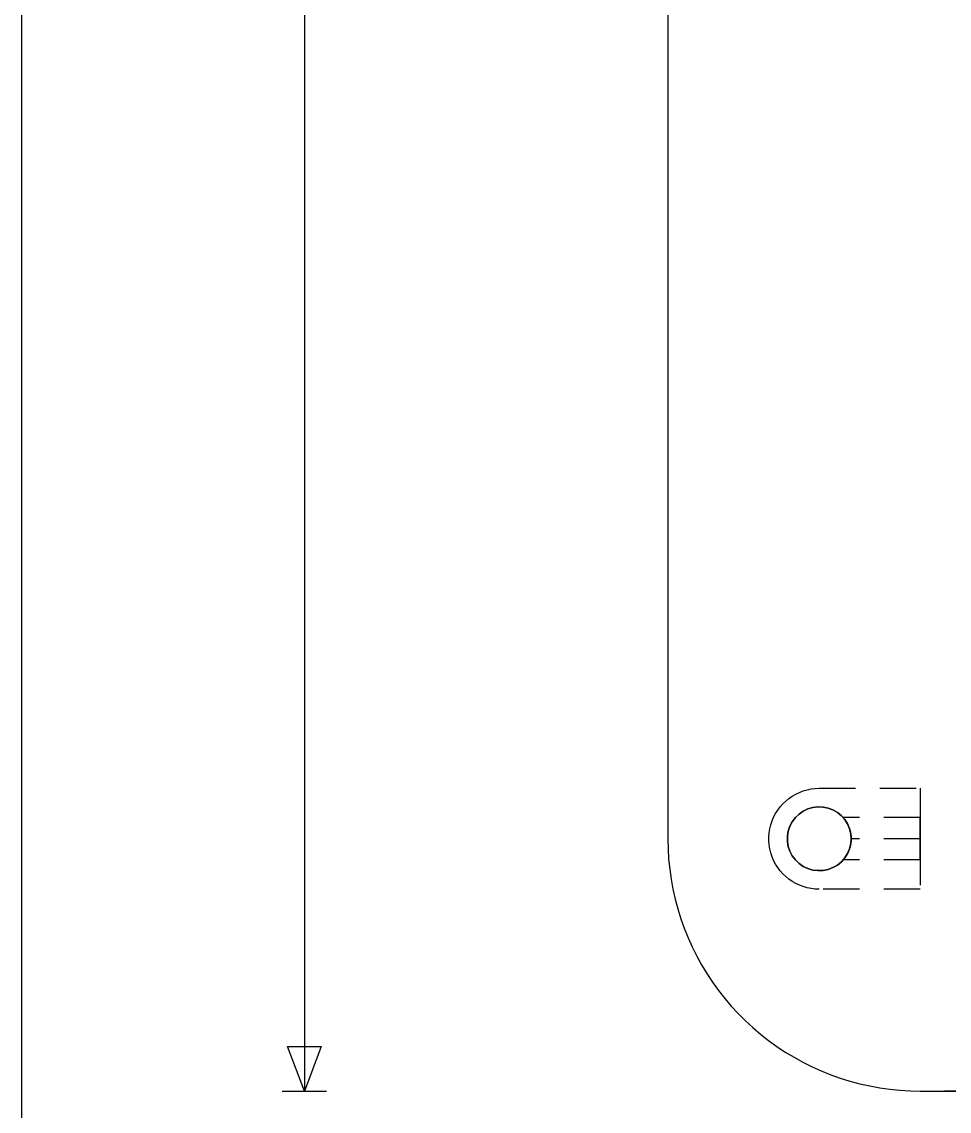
# Model space of a CAD drawing. Extents: x 8 to 586, y 8 to 412.
# Drawn here: x 8 to 53.9, y 256 to 310 of the extents above; entities that cross this region are included whole.
import ezdxf

# ---------------------------------------------------------------- set-up
doc = ezdxf.new("R2010")
doc.units = 0
doc.linetypes.add('CENTER', pattern=[10.2, 6, -1.6, 1, -1.6])
doc.linetypes.add('DASHED', pattern=[3, 1.8, -1.2])
for name, color, linetype in [('DIMS', 1, 'CONTINUOUS'), ('FRAME', 250, 'CONTINUOUS'), ('HIDDEN', 8, 'DASHED'), ('SEAM', 3, 'CENTER'), ('VISIBLE', 7, 'CONTINUOUS')]:
    doc.layers.add(name, color=color, linetype=linetype)

msp = doc.modelspace()

# ---------------------------------------------------------------- linework, layer by layer
at = {"layer": 'DIMS'}
for p, q in [((22, 382), (22, 257)), ((22, 257), (21.164, 259.2)), ((21.164, 259.2), (22.836, 259.2)), ((22.836, 259.2), (22, 257)), ((20.9, 257), (23.1, 257))]:
    msp.add_line(p, q, dxfattribs=at)
at = {"layer": 'FRAME'}
msp.add_line((8, 8), (8, 412), dxfattribs=at)
at = {"layer": 'HIDDEN'}
for p, q in [((40, 369.5), (40, 269.5)), ((45.9981, 271.4986), (46.1638, 271.613)), ((45.9981, 271.4986), (46.1638, 271.613)), ((46.1638, 271.613), (46.3382, 271.7136)), ((46.1638, 271.613), (46.3382, 271.7136)), ((46.3382, 271.7136), (46.5201, 271.7999)), ((46.3382, 271.7136), (46.5201, 271.7999)), ((46.5201, 271.7999), (46.7083, 271.8713)), ((46.5201, 271.7999), (46.7083, 271.8713)), ((46.7083, 271.8713), (46.9017, 271.9274)), ((46.7083, 271.8713), (46.9017, 271.9274)), ((46.9017, 271.9274), (47.099, 271.9676)), ((46.9017, 271.9274), (47.099, 271.9676)), ((47.099, 271.9676), (47.2988, 271.9919)), ((47.099, 271.9676), (47.2988, 271.9919)), ((47.2988, 271.9919), (47.5, 272)), ((47.2988, 271.9919), (47.5, 272)), ((47.5, 272), (52.5, 272)), ((47.5, 272), (52.5, 272)), ((52.5, 272), (52.5, 267)), ((52.5, 272), (52.5, 267)), ((45.4425, 270.9202), (45.5635, 271.0811)), ((45.4425, 270.9202), (45.5635, 271.0811)), ((45.5635, 271.0811), (45.697, 271.2318)), ((45.5635, 271.0811), (45.697, 271.2318)), ((45.697, 271.2318), (45.8422, 271.3713)), ((45.697, 271.2318), (45.8422, 271.3713)), ((45.8422, 271.3713), (45.9981, 271.4986)), ((45.8422, 271.3713), (45.9981, 271.4986)), ((46.9397, 270.9773), (47.184, 271.0481)), ((47.184, 271.0481), (47.4364, 271.0787)), ((47.4364, 271.0787), (47.6904, 271.0685)), ((47.6904, 271.0685), (47.9396, 271.0176)), ((47.9396, 271.0176), (48.1773, 270.9275)), ((45.1625, 270.3865), (45.2414, 270.5717)), ((45.1625, 270.3865), (45.2414, 270.5717)), ((45.2414, 270.5717), (45.3349, 270.75)), ((45.2414, 270.5717), (45.3349, 270.75)), ((45.3349, 270.75), (45.4425, 270.9202)), ((45.3349, 270.75), (45.4425, 270.9202)), ((46.1646, 270.3445), (46.3174, 270.5477)), ((46.3174, 270.5477), (46.5007, 270.7239)), ((46.5007, 270.7239), (46.71, 270.8683)), ((46.71, 270.8683), (46.9397, 270.9773)), ((48.1773, 270.9275), (48.3975, 270.8003)), ((48.3975, 270.8003), (48.5945, 270.6395)), ((48.5945, 270.6395), (48.7631, 270.4492)), ((48.6816, 270.5489), (48.6806, 270.55)), ((52.5, 270.55), (48.6806, 270.55)), ((48.6826, 270.5478), (48.6816, 270.5489)), ((48.6836, 270.5466), (48.6826, 270.5478)), ((48.6846, 270.5455), (48.6836, 270.5466)), ((48.6856, 270.5444), (48.6846, 270.5455)), ((48.6866, 270.5433), (48.6856, 270.5444)), ((48.6876, 270.5421), (48.6866, 270.5433)), ((48.6886, 270.541), (48.6876, 270.5421)), ((48.6896, 270.5399), (48.6886, 270.541)), ((48.6906, 270.5387), (48.6896, 270.5399)), ((48.6915, 270.5376), (48.6906, 270.5387)), ((48.6925, 270.5365), (48.6915, 270.5376)), ((48.6935, 270.5353), (48.6925, 270.5365)), ((48.6945, 270.5342), (48.6935, 270.5353)), ((48.6955, 270.5331), (48.6945, 270.5342)), ((48.6965, 270.5319), (48.6955, 270.5331)), ((48.6974, 270.5308), (48.6965, 270.5319)), ((48.6984, 270.5297), (48.6974, 270.5308)), ((48.6994, 270.5285), (48.6984, 270.5297)), ((48.7004, 270.5274), (48.6994, 270.5285)), ((48.7013, 270.5262), (48.7004, 270.5274)), ((48.7023, 270.5251), (48.7013, 270.5262)), ((48.7033, 270.524), (48.7023, 270.5251)), ((48.7043, 270.5228), (48.7033, 270.524)), ((48.7052, 270.5217), (48.7043, 270.5228)), ((48.7062, 270.5205), (48.7052, 270.5217)), ((48.7072, 270.5194), (48.7062, 270.5205)), ((48.7081, 270.5182), (48.7072, 270.5194)), ((48.7091, 270.5171), (48.7081, 270.5182)), ((48.7101, 270.5159), (48.7091, 270.5171)), ((48.711, 270.5148), (48.7101, 270.5159)), ((48.712, 270.5136), (48.711, 270.5148)), ((48.713, 270.5125), (48.712, 270.5136)), ((48.7139, 270.5113), (48.713, 270.5125)), ((48.7149, 270.5102), (48.7139, 270.5113)), ((48.7158, 270.509), (48.7149, 270.5102)), ((48.7168, 270.5079), (48.7158, 270.509)), ((48.7178, 270.5067), (48.7168, 270.5079)), ((48.7187, 270.5056), (48.7178, 270.5067)), ((48.7631, 270.4492), (48.899, 270.2343)), ((52.5, 270.5231), (52.5, 270.55)), ((52.5, 270.55), (52.5, 270.4962)), ((52.5, 270.4962), (52.5, 270.5231)), ((52.5, 270.4692), (52.5, 270.4962)), ((52.5, 270.4962), (52.5, 270.4423)), ((52.5, 270.4423), (52.5, 270.4692)), ((52.5, 270.4154), (52.5, 270.4423)), ((52.5, 270.4423), (52.5, 270.3885)), ((45.0182, 269.8013), (45.0505, 270.0001)), ((45.0182, 269.8013), (45.0505, 270.0001)), ((45.0505, 270.0001), (45.0987, 270.1955)), ((45.0505, 270.0001), (45.0987, 270.1955)), ((45.0987, 270.1955), (45.1625, 270.3865)), ((45.0987, 270.1955), (45.1625, 270.3865)), ((45.9659, 269.8781), (46.0464, 270.1193)), ((46.0464, 270.1193), (46.1646, 270.3445)), ((48.8429, 270.3324), (48.8389, 270.339)), ((48.847, 270.3259), (48.8429, 270.3324)), ((48.851, 270.3193), (48.847, 270.3259)), ((48.855, 270.3127), (48.851, 270.3193)), ((48.8589, 270.3061), (48.855, 270.3127)), ((48.8628, 270.2994), (48.8589, 270.3061)), ((48.8667, 270.2928), (48.8628, 270.2994)), ((48.8706, 270.2861), (48.8667, 270.2928)), ((48.8744, 270.2794), (48.8706, 270.2861)), ((48.8782, 270.2727), (48.8744, 270.2794)), ((48.8819, 270.2659), (48.8782, 270.2727)), ((48.8856, 270.2592), (48.8819, 270.2659)), ((48.8893, 270.2524), (48.8856, 270.2592)), ((48.893, 270.2456), (48.8893, 270.2524)), ((48.8966, 270.2388), (48.893, 270.2456)), ((48.9002, 270.232), (48.8966, 270.2388)), ((48.899, 270.2343), (48.9987, 270.0003)), ((48.9037, 270.2252), (48.9002, 270.232)), ((48.9073, 270.2183), (48.9037, 270.2252)), ((48.9108, 270.2115), (48.9073, 270.2183)), ((48.9142, 270.2046), (48.9108, 270.2115)), ((48.9176, 270.1977), (48.9142, 270.2046)), ((48.921, 270.1907), (48.9176, 270.1977)), ((48.9244, 270.1838), (48.921, 270.1907)), ((48.9277, 270.1768), (48.9244, 270.1838)), ((48.931, 270.1699), (48.9277, 270.1768)), ((48.9342, 270.1629), (48.931, 270.1699)), ((48.9374, 270.1559), (48.9342, 270.1629)), ((48.9406, 270.1488), (48.9374, 270.1559)), ((48.9438, 270.1418), (48.9406, 270.1488)), ((48.9469, 270.1348), (48.9438, 270.1418)), ((48.95, 270.1277), (48.9469, 270.1348)), ((48.953, 270.1206), (48.95, 270.1277)), ((48.956, 270.1135), (48.953, 270.1206)), ((48.959, 270.1064), (48.956, 270.1135)), ((48.9619, 270.0993), (48.959, 270.1064)), ((48.9648, 270.0921), (48.9619, 270.0993)), ((48.9677, 270.085), (48.9648, 270.0921)), ((48.9705, 270.0778), (48.9677, 270.085)), ((48.9734, 270.0706), (48.9705, 270.0778)), ((48.9987, 270.0003), (49.0595, 269.7534)), ((52.5, 270.3885), (52.5, 270.4154)), ((52.5, 270.3615), (52.5, 270.3885)), ((52.5, 270.3885), (52.5, 270.3346)), ((52.5, 270.3346), (52.5, 270.3615)), ((52.5, 270.3077), (52.5, 270.3346)), ((52.5, 270.3346), (52.5, 270.2808)), ((52.5, 270.2808), (52.5, 270.3077)), ((52.5, 270.2538), (52.5, 270.2808)), ((52.5, 270.2808), (52.5, 270.2269)), ((52.5, 270.2269), (52.5, 270.2538)), ((52.5, 270.2), (52.5, 270.2269)), ((52.5, 270.2269), (52.5, 270.1731)), ((52.5, 270.1731), (52.5, 270.2)), ((52.5, 270.1462), (52.5, 270.1731)), ((52.5, 270.1731), (52.5, 270.1192)), ((52.5, 270.1192), (52.5, 270.1462)), ((52.5, 270.0923), (52.5, 270.1192)), ((52.5, 270.1192), (52.5, 270.0654)), ((52.5, 270.0654), (52.5, 270.0923)), ((52.5, 270.0385), (52.5, 270.0654)), ((52.5, 270.0654), (52.5, 270.0115)), ((52.5, 270.0115), (52.5, 270.0385)), ((52.5, 269.9846), (52.5, 270.0115)), ((52.5, 270.0115), (52.5, 269.9577)), ((52.5, 269.9577), (52.5, 269.9846)), ((52.5, 269.9308), (52.5, 269.9577)), ((52.5, 269.9577), (52.5, 269.9038)), ((52.5, 269.9038), (52.5, 269.9308)), ((52.5, 269.8769), (52.5, 269.9038)), ((52.5, 269.9038), (52.5, 269.85)), ((40, 269.5), (40.0101, 268.9967)), ((45.002, 269.6007), (45.0182, 269.8013)), ((45.002, 269.6007), (45.0182, 269.8013)), ((45.002, 269.3993), (45.002, 269.6007)), ((45.002, 269.3993), (45.002, 269.6007)), ((45.0182, 269.1987), (45.002, 269.3993)), ((45.0182, 269.1987), (45.002, 269.3993)), ((45.9251, 269.6271), (45.9659, 269.8781)), ((45.9251, 269.3729), (45.9251, 269.6271)), ((45.9659, 269.1219), (45.9251, 269.3729)), ((49.0595, 269.7534), (49.08, 269.5)), ((49.08, 269.5), (49.0595, 269.2466)), ((52.5, 269.5), (49.08, 269.5)), ((52.5, 269.85), (52.5, 269.8769)), ((52.5, 269.8231), (52.5, 269.85)), ((52.5, 269.85), (52.5, 269.7962)), ((52.5, 269.7962), (52.5, 269.8231)), ((52.5, 269.7692), (52.5, 269.7962)), ((52.5, 269.7962), (52.5, 269.7423)), ((52.5, 269.7423), (52.5, 269.7692)), ((52.5, 269.7154), (52.5, 269.7423)), ((52.5, 269.7423), (52.5, 269.6885)), ((52.5, 269.6885), (52.5, 269.7154)), ((52.5, 269.6615), (52.5, 269.6885)), ((52.5, 269.6885), (52.5, 269.6346)), ((52.5, 269.6346), (52.5, 269.6615)), ((52.5, 269.6077), (52.5, 269.6346)), ((52.5, 269.6346), (52.5, 269.5808)), ((52.5, 269.5808), (52.5, 269.6077)), ((52.5, 269.5538), (52.5, 269.5808)), ((52.5, 269.5808), (52.5, 269.5269)), ((52.5, 269.5269), (52.5, 269.5538)), ((52.5, 269.5), (52.5, 269.5269)), ((52.5, 269.5269), (52.5, 269.4731)), ((52.5, 269.4731), (52.5, 269.5)), ((52.5, 269.4731), (52.5, 269.4192)), ((52.5, 269.4462), (52.5, 269.4731)), ((52.5, 269.4192), (52.5, 269.4462)), ((52.5, 269.4192), (52.5, 269.3654)), ((52.5, 269.3923), (52.5, 269.4192)), ((52.5, 269.3654), (52.5, 269.3923)), ((52.5, 269.3654), (52.5, 269.3115)), ((52.5, 269.3385), (52.5, 269.3654)), ((40.0101, 268.9967), (40.0405, 268.4942)), ((45.0505, 268.9999), (45.0182, 269.1987)), ((45.0505, 268.9999), (45.0182, 269.1987)), ((45.0987, 268.8045), (45.0505, 268.9999)), ((45.0987, 268.8045), (45.0505, 268.9999)), ((46.0464, 268.8807), (45.9659, 269.1219)), ((46.1646, 268.6555), (46.0464, 268.8807)), ((48.9987, 268.9997), (48.899, 268.7657)), ((48.9826, 268.9538), (48.9833, 268.9558)), ((48.9833, 268.9558), (48.9841, 268.9579)), ((48.9841, 268.9579), (48.9849, 268.96)), ((48.9849, 268.96), (48.9856, 268.9621)), ((48.9856, 268.9621), (48.9864, 268.9642)), ((48.9864, 268.9642), (48.9871, 268.9663)), ((48.9871, 268.9663), (48.9879, 268.9684)), ((48.9879, 268.9684), (48.9886, 268.9705)), ((48.9886, 268.9705), (48.9894, 268.9725)), ((48.9894, 268.9725), (48.9901, 268.9746)), ((48.9901, 268.9746), (48.9908, 268.9767)), ((48.9908, 268.9767), (48.9916, 268.9788)), ((48.9916, 268.9788), (48.9923, 268.9809)), ((48.9923, 268.9809), (48.993, 268.983)), ((48.993, 268.983), (48.9938, 268.9851)), ((48.9938, 268.9851), (48.9945, 268.9872)), ((48.9945, 268.9872), (48.9952, 268.9893)), ((48.9952, 268.9893), (48.9959, 268.9914)), ((48.9959, 268.9914), (48.9966, 268.9935)), ((48.9966, 268.9935), (48.9973, 268.9956)), ((48.9973, 268.9956), (48.998, 268.9977)), ((48.998, 268.9977), (48.9987, 268.9998)), ((49.0595, 269.2466), (48.9987, 268.9997)), ((48.9987, 268.9998), (48.9994, 269.0019)), ((48.9994, 269.0019), (49.0001, 269.0041)), ((49.0001, 269.0041), (49.0008, 269.0062)), ((49.0008, 269.0062), (49.0015, 269.0083)), ((49.0015, 269.0083), (49.0022, 269.0104)), ((49.0022, 269.0104), (49.0029, 269.0125)), ((49.0029, 269.0125), (49.0036, 269.0146)), ((49.0036, 269.0146), (49.0043, 269.0167)), ((49.0043, 269.0167), (49.005, 269.0188)), ((49.005, 269.0188), (49.0056, 269.0209)), ((49.0056, 269.0209), (49.0063, 269.0231)), ((49.0063, 269.0231), (49.007, 269.0252)), ((49.007, 269.0252), (49.0076, 269.0273)), ((49.0076, 269.0273), (49.0083, 269.0294)), ((49.0083, 269.0294), (49.009, 269.0315)), ((49.009, 269.0315), (49.0096, 269.0337)), ((49.0096, 269.0337), (49.0103, 269.0358)), ((49.0213, 269.0735), (49.0214, 269.0739)), ((49.0214, 269.0739), (49.0215, 269.0742)), ((49.0215, 269.0742), (49.0216, 269.0746)), ((49.0216, 269.0746), (49.0217, 269.0749)), ((49.0217, 269.0749), (49.0218, 269.0753)), ((49.0218, 269.0753), (49.0219, 269.0756)), ((49.0219, 269.0756), (49.022, 269.076)), ((49.022, 269.076), (49.0221, 269.0763)), ((49.0221, 269.0763), (49.0222, 269.0767)), ((49.0222, 269.0767), (49.0223, 269.077)), ((49.0223, 269.077), (49.0224, 269.0774)), ((49.0224, 269.0774), (49.0225, 269.0777)), ((49.0225, 269.0777), (49.0226, 269.0781)), ((49.0226, 269.0781), (49.0227, 269.0785)), ((49.0227, 269.0785), (49.0228, 269.0788)), ((49.0228, 269.0788), (49.0229, 269.0792)), ((49.0229, 269.0792), (49.023, 269.0795)), ((49.023, 269.0795), (49.0231, 269.0799)), ((49.0231, 269.0799), (49.0232, 269.0802)), ((49.0232, 269.0802), (49.0233, 269.0806)), ((49.0233, 269.0806), (49.0234, 269.0809)), ((49.0234, 269.0809), (49.0235, 269.0813)), ((49.0235, 269.0813), (49.0236, 269.0816)), ((49.0236, 269.0816), (49.0237, 269.082)), ((49.0237, 269.082), (49.0238, 269.0823)), ((49.0238, 269.0823), (49.0239, 269.0827)), ((49.0239, 269.0827), (49.024, 269.0831)), ((49.024, 269.0831), (49.0241, 269.0834)), ((49.0241, 269.0834), (49.0242, 269.0838)), ((49.0242, 269.0838), (49.0243, 269.0841)), ((49.0243, 269.0841), (49.0244, 269.0845)), ((49.0244, 269.0845), (49.0245, 269.0848)), ((49.0245, 269.0848), (49.0246, 269.0852)), ((49.0246, 269.0852), (49.0247, 269.0855)), ((49.0247, 269.0855), (49.0248, 269.0859)), ((49.0248, 269.0859), (49.0249, 269.0862)), ((49.0249, 269.0862), (49.025, 269.0866)), ((49.025, 269.0866), (49.0251, 269.0869)), ((49.0251, 269.0869), (49.0251, 269.0873)), ((52.5, 269.3115), (52.5, 269.3385)), ((52.5, 269.3115), (52.5, 269.2577)), ((52.5, 269.2846), (52.5, 269.3115)), ((52.5, 269.2577), (52.5, 269.2846)), ((52.5, 269.2577), (52.5, 269.2038)), ((52.5, 269.2308), (52.5, 269.2577)), ((52.5, 269.2038), (52.5, 269.2308)), ((52.5, 269.2038), (52.5, 269.15)), ((52.5, 269.1769), (52.5, 269.2038)), ((52.5, 269.15), (52.5, 269.1769)), ((52.5, 269.15), (52.5, 269.0962)), ((52.5, 269.1231), (52.5, 269.15)), ((52.5, 269.0962), (52.5, 269.1231)), ((52.5, 269.0962), (52.5, 269.0423)), ((52.5, 269.0692), (52.5, 269.0962)), ((52.5, 269.0423), (52.5, 269.0692)), ((52.5, 269.0423), (52.5, 268.9885)), ((52.5, 269.0154), (52.5, 269.0423)), ((52.5, 268.9885), (52.5, 269.0154)), ((52.5, 268.9885), (52.5, 268.9346)), ((52.5, 268.9615), (52.5, 268.9885)), ((52.5, 268.9346), (52.5, 268.9615)), ((52.5, 268.9346), (52.5, 268.8808)), ((52.5, 268.9077), (52.5, 268.9346)), ((52.5, 268.8808), (52.5, 268.9077)), ((52.5, 268.8808), (52.5, 268.8269)), ((52.5, 268.8538), (52.5, 268.8808)), ((52.5, 268.8269), (52.5, 268.8538)), ((52.5, 268.8269), (52.5, 268.7731)), ((52.5, 268.8), (52.5, 268.8269)), ((40.0405, 268.4942), (40.0911, 267.9933)), ((45.1625, 268.6135), (45.0987, 268.8045)), ((45.1625, 268.6135), (45.0987, 268.8045)), ((45.2414, 268.4283), (45.1625, 268.6135)), ((45.2414, 268.4283), (45.1625, 268.6135)), ((45.3349, 268.25), (45.2414, 268.4283)), ((45.3349, 268.25), (45.2414, 268.4283)), ((46.3174, 268.4523), (46.1646, 268.6555)), ((46.5007, 268.2761), (46.3174, 268.4523)), ((48.5945, 268.3605), (48.3975, 268.1997)), ((48.7631, 268.5508), (48.5945, 268.3605)), ((52.5, 268.45), (48.6806, 268.45)), ((48.899, 268.7657), (48.7631, 268.5508)), ((52.5, 268.7731), (52.5, 268.8)), ((52.5, 268.7731), (52.5, 268.7192)), ((52.5, 268.7462), (52.5, 268.7731)), ((52.5, 268.7192), (52.5, 268.7462)), ((52.5, 268.7192), (52.5, 268.6654)), ((52.5, 268.6923), (52.5, 268.7192)), ((52.5, 268.6654), (52.5, 268.6923)), ((52.5, 268.6654), (52.5, 268.6115)), ((52.5, 268.6385), (52.5, 268.6654)), ((52.5, 268.6115), (52.5, 268.6385)), ((52.5, 268.6115), (52.5, 268.5577)), ((52.5, 268.5846), (52.5, 268.6115)), ((52.5, 268.5577), (52.5, 268.5846)), ((52.5, 268.5577), (52.5, 268.5038)), ((52.5, 268.5308), (52.5, 268.5577)), ((52.5, 268.5038), (52.5, 268.5308)), ((52.5, 268.5038), (52.5, 268.45)), ((52.5, 268.4769), (52.5, 268.5038)), ((52.5, 268.45), (52.5, 268.4769)), ((40.0911, 267.9933), (40.1619, 267.4949)), ((45.4425, 268.0798), (45.3349, 268.25)), ((45.4425, 268.0798), (45.3349, 268.25)), ((45.5635, 267.9189), (45.4425, 268.0798)), ((45.5635, 267.9189), (45.4425, 268.0798)), ((45.697, 267.7682), (45.5635, 267.9189)), ((45.697, 267.7682), (45.5635, 267.9189)), ((45.8422, 267.6287), (45.697, 267.7682)), ((45.8422, 267.6287), (45.697, 267.7682)), ((46.71, 268.1317), (46.5007, 268.2761)), ((46.9397, 268.0227), (46.71, 268.1317)), ((47.184, 267.9519), (46.9397, 268.0227)), ((47.4364, 267.9213), (47.184, 267.9519)), ((47.6904, 267.9315), (47.4364, 267.9213)), ((47.9396, 267.9824), (47.6904, 267.9315)), ((48.1773, 268.0725), (47.9396, 267.9824)), ((48.3975, 268.1997), (48.1773, 268.0725)), ((40.1619, 267.4949), (40.2526, 266.9997)), ((45.9981, 267.5014), (45.8422, 267.6287)), ((45.9981, 267.5014), (45.8422, 267.6287)), ((46.1638, 267.387), (45.9981, 267.5014)), ((46.1638, 267.387), (45.9981, 267.5014)), ((46.3382, 267.2864), (46.1638, 267.387)), ((46.3382, 267.2864), (46.1638, 267.387)), ((46.5201, 267.2001), (46.3382, 267.2864)), ((46.5201, 267.2001), (46.3382, 267.2864)), ((46.7083, 267.1287), (46.5201, 267.2001)), ((46.7083, 267.1287), (46.5201, 267.2001)), ((40.2526, 266.9997), (40.3632, 266.5086)), ((46.9017, 267.0726), (46.7083, 267.1287)), ((46.9017, 267.0726), (46.7083, 267.1287)), ((47.099, 267.0324), (46.9017, 267.0726)), ((47.099, 267.0324), (46.9017, 267.0726)), ((47.2988, 267.0081), (47.099, 267.0324)), ((47.2988, 267.0081), (47.099, 267.0324)), ((47.5, 267), (47.2988, 267.0081)), ((47.5, 267), (47.2988, 267.0081)), ((52.5, 267), (47.5, 267)), ((52.5, 267), (47.5, 267)), ((40.3632, 266.5086), (40.4935, 266.0223)), ((40.4935, 266.0223), (40.6433, 265.5417)), ((40.6433, 265.5417), (40.8123, 265.0674)), ((40.8123, 265.0674), (41.0003, 264.6004)), ((41.0003, 264.6004), (41.2069, 264.1413)), ((41.2069, 264.1413), (41.4318, 263.691)), ((41.4318, 263.691), (41.6747, 263.25)), ((41.6747, 263.25), (41.9351, 262.8192)), ((41.9351, 262.8192), (42.2127, 262.3992)), ((42.2127, 262.3992), (42.507, 261.9907)), ((42.507, 261.9907), (42.8174, 261.5944)), ((42.8174, 261.5944), (43.1436, 261.211)), ((43.1436, 261.211), (43.485, 260.8409)), ((43.485, 260.8409), (43.8409, 260.485)), ((43.8409, 260.485), (44.211, 260.1436)), ((44.211, 260.1436), (44.5944, 259.8174)), ((44.5944, 259.8174), (44.9907, 259.507)), ((44.9907, 259.507), (45.3992, 259.2127)), ((45.3992, 259.2127), (45.8192, 258.9351)), ((45.8192, 258.9351), (46.25, 258.6747)), ((46.25, 258.6747), (46.691, 258.4318)), ((46.691, 258.4318), (47.1413, 258.2069)), ((47.1413, 258.2069), (47.6004, 258.0003)), ((47.6004, 258.0003), (48.0674, 257.8123)), ((48.0674, 257.8123), (48.5417, 257.6433)), ((48.5417, 257.6433), (49.0223, 257.4935)), ((49.0223, 257.4935), (49.5086, 257.3632)), ((49.5086, 257.3632), (49.9997, 257.2526)), ((49.9997, 257.2526), (50.4949, 257.1619)), ((50.4949, 257.1619), (50.9933, 257.0911)), ((50.9933, 257.0911), (51.4942, 257.0405)), ((51.4942, 257.0405), (51.9967, 257.0101)), ((51.9967, 257.0101), (52.5, 257)), ((202.5, 257), (52.5, 257))]:
    msp.add_line(p, q, dxfattribs=at)
at = {"layer": 'SEAM'}
for p, q in [((40, 319.5), (40, 269.5)), ((47.184, 271.0481), (46.9397, 270.9773)), ((47.4364, 271.0787), (47.184, 271.0481)), ((47.6904, 271.0685), (47.4364, 271.0787)), ((47.9396, 271.0176), (47.6904, 271.0685)), ((48.1773, 270.9275), (47.9396, 271.0176)), ((46.3174, 270.5477), (46.1646, 270.3445)), ((46.5007, 270.7239), (46.3174, 270.5477)), ((46.71, 270.8683), (46.5007, 270.7239)), ((46.9397, 270.9773), (46.71, 270.8683)), ((48.3975, 270.8003), (48.1773, 270.9275)), ((48.5945, 270.6395), (48.3975, 270.8003)), ((48.7631, 270.4492), (48.5945, 270.6395)), ((48.6806, 270.55), (48.7, 270.5278)), ((48.7, 270.5278), (48.7189, 270.5053)), ((48.7221, 270.5015), (48.7187, 270.5056)), ((48.7189, 270.5053), (48.7375, 270.4824)), ((48.7254, 270.4974), (48.7221, 270.5015)), ((48.7287, 270.4933), (48.7254, 270.4974)), ((48.732, 270.4892), (48.7287, 270.4933)), ((48.7353, 270.4851), (48.732, 270.4892)), ((48.7386, 270.481), (48.7353, 270.4851)), ((48.7375, 270.4824), (48.7556, 270.4591)), ((48.7419, 270.4768), (48.7386, 270.481)), ((48.7451, 270.4727), (48.7419, 270.4768)), ((48.7483, 270.4685), (48.7451, 270.4727)), ((48.7516, 270.4644), (48.7483, 270.4685)), ((48.7548, 270.4602), (48.7516, 270.4644)), ((48.758, 270.456), (48.7548, 270.4602)), ((48.7556, 270.4591), (48.7732, 270.4356)), ((48.7612, 270.4518), (48.758, 270.456)), ((48.7643, 270.4476), (48.7612, 270.4518)), ((48.899, 270.2343), (48.7631, 270.4492)), ((48.7675, 270.4433), (48.7643, 270.4476)), ((48.7706, 270.4391), (48.7675, 270.4433)), ((48.7737, 270.4349), (48.7706, 270.4391)), ((46.0464, 270.1193), (45.9659, 269.8781)), ((46.1646, 270.3445), (46.0464, 270.1193)), ((48.7732, 270.4356), (48.7904, 270.4117)), ((48.7769, 270.4306), (48.7737, 270.4349)), ((48.7799, 270.4264), (48.7769, 270.4306)), ((48.783, 270.4221), (48.7799, 270.4264)), ((48.7861, 270.4178), (48.783, 270.4221)), ((48.7892, 270.4135), (48.7861, 270.4178)), ((48.7922, 270.4092), (48.7892, 270.4135)), ((48.7904, 270.4117), (48.8072, 270.3875)), ((48.7952, 270.4049), (48.7922, 270.4092)), ((48.7982, 270.4006), (48.7952, 270.4049)), ((48.8012, 270.3962), (48.7982, 270.4006)), ((48.8042, 270.3919), (48.8012, 270.3962)), ((48.8072, 270.3875), (48.8042, 270.3919)), ((48.8101, 270.3832), (48.8072, 270.3875)), ((48.8072, 270.3875), (48.8235, 270.363)), ((48.8131, 270.3788), (48.8101, 270.3832)), ((48.816, 270.3744), (48.8131, 270.3788)), ((48.8189, 270.37), (48.816, 270.3744)), ((48.8218, 270.3656), (48.8189, 270.37)), ((48.8247, 270.3612), (48.8218, 270.3656)), ((48.8235, 270.363), (48.8394, 270.3381)), ((48.8275, 270.3568), (48.8247, 270.3612)), ((48.8304, 270.3523), (48.8275, 270.3568)), ((48.8332, 270.3479), (48.8304, 270.3523)), ((48.8361, 270.3434), (48.8332, 270.3479)), ((48.8389, 270.339), (48.8361, 270.3434)), ((48.8394, 270.3381), (48.8548, 270.313)), ((48.8548, 270.313), (48.8697, 270.2876)), ((48.8697, 270.2876), (48.8841, 270.262)), ((48.8841, 270.262), (48.8981, 270.2361)), ((48.8981, 270.2361), (48.9116, 270.2099)), ((48.9987, 270.0003), (48.899, 270.2343)), ((48.9116, 270.2099), (48.9245, 270.1834)), ((48.9245, 270.1834), (48.937, 270.1568)), ((48.937, 270.1568), (48.949, 270.1299)), ((48.949, 270.1299), (48.9605, 270.1028)), ((48.9605, 270.1028), (48.9715, 270.0754)), ((48.9715, 270.0754), (48.982, 270.0479)), ((48.9787, 270.0567), (48.9734, 270.0706)), ((48.9839, 270.0426), (48.9787, 270.0567)), ((48.982, 270.0479), (48.9919, 270.0202)), ((48.989, 270.0285), (48.9839, 270.0426)), ((48.9939, 270.0144), (48.989, 270.0285)), ((48.9919, 270.0202), (49.0013, 269.9923)), ((48.9987, 270.0002), (48.9939, 270.0144)), ((49.0595, 269.7534), (48.9987, 270.0003)), ((49.0034, 269.986), (48.9987, 270.0002)), ((49.0013, 269.9923), (49.0103, 269.9642)), ((49.0079, 269.9717), (49.0034, 269.986)), ((49.0123, 269.9574), (49.0079, 269.9717)), ((49.0103, 269.9642), (49.0187, 269.936)), ((49.0166, 269.9431), (49.0123, 269.9574)), ((49.0207, 269.9287), (49.0166, 269.9431)), ((49.0187, 269.936), (49.0265, 269.9076)), ((49.0247, 269.9143), (49.0207, 269.9287)), ((49.0286, 269.8998), (49.0247, 269.9143)), ((49.0265, 269.9076), (49.0338, 269.8791)), ((49.0323, 269.8853), (49.0286, 269.8998)), ((40, 269.5), (40.0101, 268.9967)), ((45.9659, 269.8781), (45.9251, 269.6271)), ((45.9251, 269.6271), (45.9251, 269.3729)), ((45.9251, 269.3729), (45.9659, 269.1219)), ((49.0359, 269.8708), (49.0323, 269.8853)), ((49.0338, 269.8791), (49.0406, 269.8504)), ((49.0393, 269.8562), (49.0359, 269.8708)), ((49.0426, 269.8416), (49.0393, 269.8562)), ((49.0406, 269.8504), (49.0469, 269.8217)), ((49.0458, 269.827), (49.0426, 269.8416)), ((49.0488, 269.8123), (49.0458, 269.827)), ((49.0469, 269.8217), (49.0526, 269.7928)), ((49.0517, 269.7976), (49.0488, 269.8123)), ((49.0545, 269.7829), (49.0517, 269.7976)), ((49.0526, 269.7928), (49.0578, 269.7638)), ((49.0571, 269.7682), (49.0545, 269.7829)), ((49.0595, 269.7534), (49.0571, 269.7682)), ((49.0578, 269.7638), (49.0625, 269.7347)), ((49.08, 269.5), (49.0595, 269.7534)), ((49.0619, 269.7386), (49.0595, 269.7534)), ((49.0595, 269.2466), (49.08, 269.5)), ((49.0641, 269.7238), (49.0619, 269.7386)), ((49.0625, 269.7347), (49.0666, 269.7056)), ((49.0661, 269.709), (49.0641, 269.7238)), ((49.068, 269.6941), (49.0661, 269.709)), ((49.0666, 269.7056), (49.0701, 269.6763)), ((49.0698, 269.6793), (49.068, 269.6941)), ((49.0714, 269.6644), (49.0698, 269.6793)), ((49.0701, 269.6763), (49.0731, 269.647)), ((49.0729, 269.6495), (49.0714, 269.6644)), ((49.0743, 269.6346), (49.0729, 269.6495)), ((49.0729, 269.3503), (49.0739, 269.361)), ((49.0731, 269.647), (49.0756, 269.6177)), ((49.0756, 269.3823), (49.0731, 269.353)), ((49.0739, 269.361), (49.0748, 269.3717)), ((49.0755, 269.6196), (49.0743, 269.6346)), ((49.0748, 269.3717), (49.0756, 269.3823)), ((49.0765, 269.6047), (49.0755, 269.6196)), ((49.0756, 269.6177), (49.0775, 269.5883)), ((49.0775, 269.4117), (49.0756, 269.3823)), ((49.0756, 269.3823), (49.0764, 269.393)), ((49.0764, 269.393), (49.0771, 269.4037)), ((49.0774, 269.5898), (49.0765, 269.6047)), ((49.0771, 269.4037), (49.0777, 269.4144)), ((49.0782, 269.5748), (49.0774, 269.5898)), ((49.0775, 269.5883), (49.0789, 269.5589)), ((49.0789, 269.4411), (49.0775, 269.4117)), ((49.0777, 269.4144), (49.0782, 269.4251)), ((49.0789, 269.5599), (49.0782, 269.5748)), ((49.0782, 269.4251), (49.0787, 269.4358)), ((49.0787, 269.4358), (49.0791, 269.4465)), ((49.0794, 269.5449), (49.0789, 269.5599)), ((49.0789, 269.5589), (49.0797, 269.5294)), ((49.0797, 269.4706), (49.0789, 269.4411)), ((49.0791, 269.4465), (49.0794, 269.4572)), ((49.0797, 269.5299), (49.0794, 269.5449)), ((49.0794, 269.4572), (49.0797, 269.4679)), ((49.0799, 269.515), (49.0797, 269.5299)), ((49.0797, 269.5294), (49.08, 269.5)), ((49.08, 269.5), (49.0797, 269.4706)), ((49.0797, 269.4679), (49.0799, 269.4786)), ((49.08, 269.5), (49.0799, 269.515)), ((49.0799, 269.4786), (49.08, 269.4893)), ((49.08, 269.4893), (49.08, 269.5)), ((40.0101, 268.9967), (40.0405, 268.4942)), ((45.9659, 269.1219), (46.0464, 268.8807)), ((46.0464, 268.8807), (46.1646, 268.6555)), ((48.899, 268.7657), (48.9987, 268.9997)), ((48.9235, 268.8143), (48.93, 268.828)), ((48.937, 268.8432), (48.9245, 268.8166)), ((48.93, 268.828), (48.9364, 268.8418)), ((48.9364, 268.8418), (48.9426, 268.8556)), ((48.949, 268.8701), (48.937, 268.8432)), ((48.9426, 268.8556), (48.9487, 268.8694)), ((48.9487, 268.8694), (48.9547, 268.8833)), ((48.9605, 268.8972), (48.949, 268.8701)), ((48.9547, 268.8833), (48.9605, 268.8973)), ((48.9715, 268.9246), (48.9605, 268.8972)), ((48.9605, 268.8973), (48.9662, 268.9113)), ((48.9662, 268.9113), (48.9718, 268.9254)), ((48.982, 268.9521), (48.9715, 268.9246)), ((48.9718, 268.9254), (48.9773, 268.9396)), ((48.9773, 268.9396), (48.9826, 268.9538)), ((48.9919, 268.9798), (48.982, 268.9521)), ((49.0013, 269.0077), (48.9919, 268.9798)), ((48.9987, 268.9997), (49.0595, 269.2466)), ((49.0103, 269.0358), (49.0013, 269.0077)), ((49.0187, 269.064), (49.0103, 269.0358)), ((49.0103, 269.0358), (49.0106, 269.0367)), ((49.0106, 269.0367), (49.0109, 269.0377)), ((49.0109, 269.0377), (49.0112, 269.0387)), ((49.0112, 269.0387), (49.0114, 269.0396)), ((49.0114, 269.0396), (49.0117, 269.0406)), ((49.0117, 269.0406), (49.012, 269.0416)), ((49.012, 269.0416), (49.0123, 269.0425)), ((49.0123, 269.0425), (49.0126, 269.0435)), ((49.0126, 269.0435), (49.0129, 269.0445)), ((49.0129, 269.0445), (49.0132, 269.0454)), ((49.0132, 269.0454), (49.0135, 269.0464)), ((49.0135, 269.0464), (49.0138, 269.0474)), ((49.0138, 269.0474), (49.0141, 269.0483)), ((49.0141, 269.0483), (49.0144, 269.0493)), ((49.0144, 269.0493), (49.0146, 269.0503)), ((49.0146, 269.0503), (49.0149, 269.0512)), ((49.0149, 269.0512), (49.0152, 269.0522)), ((49.0152, 269.0522), (49.0155, 269.0532)), ((49.0155, 269.0532), (49.0158, 269.0541)), ((49.0158, 269.0541), (49.0161, 269.0551)), ((49.0161, 269.0551), (49.0163, 269.0561)), ((49.0163, 269.0561), (49.0166, 269.057)), ((49.0166, 269.057), (49.0169, 269.058)), ((49.0169, 269.058), (49.0172, 269.059)), ((49.0172, 269.059), (49.0175, 269.0599)), ((49.0175, 269.0599), (49.0178, 269.0609)), ((49.0178, 269.0609), (49.018, 269.0619)), ((49.018, 269.0619), (49.0183, 269.0628)), ((49.0183, 269.0628), (49.0186, 269.0638)), ((49.0186, 269.0638), (49.0189, 269.0648)), ((49.0265, 269.0924), (49.0187, 269.064)), ((49.0189, 269.0648), (49.0192, 269.0657)), ((49.0192, 269.0657), (49.0194, 269.0667)), ((49.0194, 269.0667), (49.0197, 269.0677)), ((49.0197, 269.0677), (49.02, 269.0687)), ((49.02, 269.0687), (49.0203, 269.0696)), ((49.0203, 269.0696), (49.0205, 269.0706)), ((49.0205, 269.0706), (49.0208, 269.0716)), ((49.0208, 269.0716), (49.0211, 269.0725)), ((49.0211, 269.0725), (49.0213, 269.0735)), ((49.0251, 269.0873), (49.0279, 269.0976)), ((49.0338, 269.1209), (49.0265, 269.0924)), ((49.0279, 269.0976), (49.0306, 269.108)), ((49.0306, 269.108), (49.0332, 269.1184)), ((49.0332, 269.1184), (49.0358, 269.1288)), ((49.0406, 269.1496), (49.0338, 269.1209)), ((49.0358, 269.1288), (49.0383, 269.1392)), ((49.0383, 269.1392), (49.0407, 269.1496)), ((49.0469, 269.1783), (49.0406, 269.1496)), ((49.0407, 269.1496), (49.043, 269.1601)), ((49.043, 269.1601), (49.0453, 269.1705)), ((49.0453, 269.1705), (49.0475, 269.181)), ((49.0526, 269.2072), (49.0469, 269.1783)), ((49.0475, 269.181), (49.0496, 269.1915)), ((49.0496, 269.1915), (49.0516, 269.202)), ((49.0516, 269.202), (49.0536, 269.2125)), ((49.0578, 269.2362), (49.0526, 269.2072)), ((49.0536, 269.2125), (49.0555, 269.2231)), ((49.0555, 269.2231), (49.0574, 269.2336)), ((49.0574, 269.2336), (49.0592, 269.2442)), ((49.0625, 269.2653), (49.0578, 269.2362)), ((49.0592, 269.2442), (49.0609, 269.2548)), ((49.0609, 269.2548), (49.0625, 269.2653)), ((49.0666, 269.2944), (49.0625, 269.2653)), ((49.0625, 269.2653), (49.064, 269.2759)), ((49.064, 269.2759), (49.0655, 269.2865)), ((49.0655, 269.2865), (49.0669, 269.2971)), ((49.0701, 269.3237), (49.0666, 269.2944)), ((49.0669, 269.2971), (49.0683, 269.3078)), ((49.0683, 269.3078), (49.0695, 269.3184)), ((49.0695, 269.3184), (49.0707, 269.329)), ((49.0731, 269.353), (49.0701, 269.3237)), ((49.0707, 269.329), (49.0718, 269.3397)), ((49.0718, 269.3397), (49.0729, 269.3503)), ((40.0405, 268.4942), (40.0911, 267.9933)), ((46.1646, 268.6555), (46.3174, 268.4523)), ((46.3174, 268.4523), (46.5007, 268.2761)), ((48.3975, 268.1997), (48.5945, 268.3605)), ((48.5945, 268.3605), (48.7631, 268.5508)), ((48.7, 268.4722), (48.6806, 268.45)), ((48.6806, 268.45), (48.6906, 268.4614)), ((48.6906, 268.4614), (48.7005, 268.4728)), ((48.7189, 268.4947), (48.7, 268.4722)), ((48.7005, 268.4728), (48.7103, 268.4844)), ((48.7103, 268.4844), (48.72, 268.496)), ((48.7375, 268.5176), (48.7189, 268.4947)), ((48.72, 268.496), (48.7296, 268.5078)), ((48.7296, 268.5078), (48.739, 268.5196)), ((48.7556, 268.5409), (48.7375, 268.5176)), ((48.739, 268.5196), (48.7484, 268.5315)), ((48.7484, 268.5315), (48.7576, 268.5435)), ((48.7732, 268.5644), (48.7556, 268.5409)), ((48.7576, 268.5435), (48.7667, 268.5556)), ((48.7631, 268.5508), (48.899, 268.7657)), ((48.7667, 268.5556), (48.7757, 268.5678)), ((48.7904, 268.5883), (48.7732, 268.5644)), ((48.7757, 268.5678), (48.7846, 268.5801)), ((48.7846, 268.5801), (48.7934, 268.5925)), ((48.8072, 268.6125), (48.7904, 268.5883)), ((48.7934, 268.5925), (48.802, 268.6049)), ((48.802, 268.6049), (48.8105, 268.6174)), ((48.8235, 268.637), (48.8072, 268.6125)), ((48.8105, 268.6174), (48.8189, 268.63)), ((48.8189, 268.63), (48.8272, 268.6427)), ((48.8394, 268.6619), (48.8235, 268.637)), ((48.8272, 268.6427), (48.8354, 268.6555)), ((48.8354, 268.6555), (48.8434, 268.6683)), ((48.8548, 268.687), (48.8394, 268.6619)), ((48.8434, 268.6683), (48.8513, 268.6812)), ((48.8513, 268.6812), (48.8591, 268.6942)), ((48.8697, 268.7124), (48.8548, 268.687)), ((48.8591, 268.6942), (48.8668, 268.7073)), ((48.8668, 268.7073), (48.8743, 268.7204)), ((48.8841, 268.738), (48.8697, 268.7124)), ((48.8743, 268.7204), (48.8817, 268.7336)), ((48.8817, 268.7336), (48.889, 268.7469)), ((48.8981, 268.7639), (48.8841, 268.738)), ((48.889, 268.7469), (48.8961, 268.7603)), ((48.8961, 268.7603), (48.9032, 268.7737)), ((48.9116, 268.7901), (48.8981, 268.7639)), ((48.9032, 268.7737), (48.9101, 268.7872)), ((48.9101, 268.7872), (48.9168, 268.8007)), ((48.9245, 268.8166), (48.9116, 268.7901)), ((48.9168, 268.8007), (48.9235, 268.8143)), ((40.0911, 267.9933), (40.1619, 267.4949)), ((46.5007, 268.2761), (46.71, 268.1317)), ((46.71, 268.1317), (46.9397, 268.0227)), ((46.9397, 268.0227), (47.184, 267.9519)), ((47.184, 267.9519), (47.4364, 267.9213)), ((47.4364, 267.9213), (47.6904, 267.9315)), ((47.6904, 267.9315), (47.9396, 267.9824)), ((47.9396, 267.9824), (48.1773, 268.0725)), ((48.1773, 268.0725), (48.3975, 268.1997)), ((40.1619, 267.4949), (40.2526, 266.9997)), ((40.2526, 266.9997), (40.3632, 266.5086)), ((40.3632, 266.5086), (40.4935, 266.0223)), ((40.4935, 266.0223), (40.6433, 265.5417)), ((40.6433, 265.5417), (40.8123, 265.0674)), ((40.8123, 265.0674), (41.0003, 264.6004)), ((41.0003, 264.6004), (41.2069, 264.1413)), ((41.2069, 264.1413), (41.4318, 263.691)), ((41.4318, 263.691), (41.6747, 263.25)), ((41.6747, 263.25), (41.9351, 262.8192)), ((41.9351, 262.8192), (42.2127, 262.3992)), ((42.2127, 262.3992), (42.507, 261.9907)), ((42.507, 261.9907), (42.8174, 261.5944)), ((42.8174, 261.5944), (43.1436, 261.211)), ((43.1436, 261.211), (43.485, 260.8409)), ((43.485, 260.8409), (43.8409, 260.485)), ((43.8409, 260.485), (44.211, 260.1436)), ((44.211, 260.1436), (44.5944, 259.8174)), ((44.5944, 259.8174), (44.9907, 259.507)), ((44.9907, 259.507), (45.3992, 259.2127)), ((45.3992, 259.2127), (45.8192, 258.9351)), ((45.8192, 258.9351), (46.25, 258.6747)), ((46.25, 258.6747), (46.691, 258.4318)), ((46.691, 258.4318), (47.1413, 258.2069)), ((47.1413, 258.2069), (47.6004, 258.0003)), ((47.6004, 258.0003), (48.0674, 257.8123)), ((48.0674, 257.8123), (48.5417, 257.6433)), ((48.5417, 257.6433), (49.0223, 257.4935)), ((49.0223, 257.4935), (49.5086, 257.3632)), ((49.5086, 257.3632), (49.9997, 257.2526)), ((49.9997, 257.2526), (50.4949, 257.1619)), ((50.4949, 257.1619), (50.9933, 257.0911)), ((50.9933, 257.0911), (51.4942, 257.0405)), ((51.4942, 257.0405), (51.9967, 257.0101)), ((51.9967, 257.0101), (52.5, 257)), ((52.5, 257), (127.5, 257))]:
    msp.add_line(p, q, dxfattribs=at)
at = {"layer": 'VISIBLE'}
for p, q in [((40, 369.5), (40, 269.5)), ((47.184, 271.0481), (46.9397, 270.9773)), ((47.4364, 271.0787), (47.184, 271.0481)), ((47.6904, 271.0685), (47.4364, 271.0787)), ((47.9396, 271.0176), (47.6904, 271.0685)), ((48.1773, 270.9275), (47.9396, 271.0176)), ((46.3174, 270.5477), (46.1646, 270.3445)), ((46.5007, 270.7239), (46.3174, 270.5477)), ((46.71, 270.8683), (46.5007, 270.7239)), ((46.9397, 270.9773), (46.71, 270.8683)), ((48.3975, 270.8003), (48.1773, 270.9275)), ((48.5945, 270.6395), (48.3975, 270.8003)), ((48.7631, 270.4492), (48.5945, 270.6395)), ((48.6806, 270.55), (48.7, 270.5278)), ((48.7, 270.5278), (48.7189, 270.5053)), ((48.7221, 270.5015), (48.7187, 270.5056)), ((48.7189, 270.5053), (48.7375, 270.4824)), ((48.7254, 270.4974), (48.7221, 270.5015)), ((48.7287, 270.4933), (48.7254, 270.4974)), ((48.732, 270.4892), (48.7287, 270.4933)), ((48.7353, 270.4851), (48.732, 270.4892)), ((48.7386, 270.481), (48.7353, 270.4851)), ((48.7375, 270.4824), (48.7556, 270.4591)), ((48.7419, 270.4768), (48.7386, 270.481)), ((48.7451, 270.4727), (48.7419, 270.4768)), ((48.7483, 270.4685), (48.7451, 270.4727)), ((48.7516, 270.4644), (48.7483, 270.4685)), ((48.7548, 270.4602), (48.7516, 270.4644)), ((48.758, 270.456), (48.7548, 270.4602)), ((48.7556, 270.4591), (48.7732, 270.4356)), ((48.7612, 270.4518), (48.758, 270.456)), ((48.7643, 270.4476), (48.7612, 270.4518)), ((48.899, 270.2343), (48.7631, 270.4492)), ((48.7675, 270.4433), (48.7643, 270.4476)), ((48.7706, 270.4391), (48.7675, 270.4433)), ((48.7737, 270.4349), (48.7706, 270.4391)), ((46.0464, 270.1193), (45.9659, 269.8781)), ((46.1646, 270.3445), (46.0464, 270.1193)), ((48.7732, 270.4356), (48.7904, 270.4117)), ((48.7769, 270.4306), (48.7737, 270.4349)), ((48.7799, 270.4264), (48.7769, 270.4306)), ((48.783, 270.4221), (48.7799, 270.4264)), ((48.7861, 270.4178), (48.783, 270.4221)), ((48.7892, 270.4135), (48.7861, 270.4178)), ((48.7922, 270.4092), (48.7892, 270.4135)), ((48.7904, 270.4117), (48.8072, 270.3875)), ((48.7952, 270.4049), (48.7922, 270.4092)), ((48.7982, 270.4006), (48.7952, 270.4049)), ((48.8012, 270.3962), (48.7982, 270.4006)), ((48.8042, 270.3919), (48.8012, 270.3962)), ((48.8072, 270.3875), (48.8042, 270.3919)), ((48.8101, 270.3832), (48.8072, 270.3875)), ((48.8072, 270.3875), (48.8235, 270.363)), ((48.8131, 270.3788), (48.8101, 270.3832)), ((48.816, 270.3744), (48.8131, 270.3788)), ((48.8189, 270.37), (48.816, 270.3744)), ((48.8218, 270.3656), (48.8189, 270.37)), ((48.8247, 270.3612), (48.8218, 270.3656)), ((48.8235, 270.363), (48.8394, 270.3381)), ((48.8275, 270.3568), (48.8247, 270.3612)), ((48.8304, 270.3523), (48.8275, 270.3568)), ((48.8332, 270.3479), (48.8304, 270.3523)), ((48.8361, 270.3434), (48.8332, 270.3479)), ((48.8389, 270.339), (48.8361, 270.3434)), ((48.8394, 270.3381), (48.8548, 270.313)), ((48.8548, 270.313), (48.8697, 270.2876)), ((48.8697, 270.2876), (48.8841, 270.262)), ((48.8841, 270.262), (48.8981, 270.2361)), ((48.8981, 270.2361), (48.9116, 270.2099)), ((48.9987, 270.0003), (48.899, 270.2343)), ((48.9116, 270.2099), (48.9245, 270.1834)), ((48.9245, 270.1834), (48.937, 270.1568)), ((48.937, 270.1568), (48.949, 270.1299)), ((48.949, 270.1299), (48.9605, 270.1028)), ((48.9605, 270.1028), (48.9715, 270.0754)), ((48.9715, 270.0754), (48.982, 270.0479)), ((48.9787, 270.0567), (48.9734, 270.0706)), ((48.9839, 270.0426), (48.9787, 270.0567)), ((48.982, 270.0479), (48.9919, 270.0202)), ((48.989, 270.0285), (48.9839, 270.0426)), ((48.9939, 270.0144), (48.989, 270.0285)), ((48.9919, 270.0202), (49.0013, 269.9923)), ((48.9987, 270.0002), (48.9939, 270.0144)), ((49.0595, 269.7534), (48.9987, 270.0003)), ((49.0034, 269.986), (48.9987, 270.0002)), ((49.0013, 269.9923), (49.0103, 269.9642)), ((49.0079, 269.9717), (49.0034, 269.986)), ((49.0123, 269.9574), (49.0079, 269.9717)), ((49.0103, 269.9642), (49.0187, 269.936)), ((49.0166, 269.9431), (49.0123, 269.9574)), ((49.0207, 269.9287), (49.0166, 269.9431)), ((49.0187, 269.936), (49.0265, 269.9076)), ((49.0247, 269.9143), (49.0207, 269.9287)), ((49.0286, 269.8998), (49.0247, 269.9143)), ((49.0265, 269.9076), (49.0338, 269.8791)), ((49.0323, 269.8853), (49.0286, 269.8998)), ((40, 269.5), (40.0101, 268.9967)), ((45.9659, 269.8781), (45.9251, 269.6271)), ((45.9251, 269.6271), (45.9251, 269.3729)), ((45.9251, 269.3729), (45.9659, 269.1219)), ((49.0359, 269.8708), (49.0323, 269.8853)), ((49.0338, 269.8791), (49.0406, 269.8504)), ((49.0393, 269.8562), (49.0359, 269.8708)), ((49.0426, 269.8416), (49.0393, 269.8562)), ((49.0406, 269.8504), (49.0469, 269.8217)), ((49.0458, 269.827), (49.0426, 269.8416)), ((49.0488, 269.8123), (49.0458, 269.827)), ((49.0469, 269.8217), (49.0526, 269.7928)), ((49.0517, 269.7976), (49.0488, 269.8123)), ((49.0545, 269.7829), (49.0517, 269.7976)), ((49.0526, 269.7928), (49.0578, 269.7638)), ((49.0571, 269.7682), (49.0545, 269.7829)), ((49.0595, 269.7534), (49.0571, 269.7682)), ((49.0578, 269.7638), (49.0625, 269.7347)), ((49.08, 269.5), (49.0595, 269.7534)), ((49.0619, 269.7386), (49.0595, 269.7534)), ((49.0595, 269.2466), (49.08, 269.5)), ((49.0641, 269.7238), (49.0619, 269.7386)), ((49.0625, 269.7347), (49.0666, 269.7056)), ((49.0661, 269.709), (49.0641, 269.7238)), ((49.068, 269.6941), (49.0661, 269.709)), ((49.0666, 269.7056), (49.0701, 269.6763)), ((49.0698, 269.6793), (49.068, 269.6941)), ((49.0714, 269.6644), (49.0698, 269.6793)), ((49.0701, 269.6763), (49.0731, 269.647)), ((49.0729, 269.6495), (49.0714, 269.6644)), ((49.0743, 269.6346), (49.0729, 269.6495)), ((49.0729, 269.3503), (49.0739, 269.361)), ((49.0731, 269.647), (49.0756, 269.6177)), ((49.0756, 269.3823), (49.0731, 269.353)), ((49.0739, 269.361), (49.0748, 269.3717)), ((49.0755, 269.6196), (49.0743, 269.6346)), ((49.0748, 269.3717), (49.0756, 269.3823)), ((49.0765, 269.6047), (49.0755, 269.6196)), ((49.0756, 269.6177), (49.0775, 269.5883)), ((49.0775, 269.4117), (49.0756, 269.3823)), ((49.0756, 269.3823), (49.0764, 269.393)), ((49.0764, 269.393), (49.0771, 269.4037)), ((49.0774, 269.5898), (49.0765, 269.6047)), ((49.0771, 269.4037), (49.0777, 269.4144)), ((49.0782, 269.5748), (49.0774, 269.5898)), ((49.0775, 269.5883), (49.0789, 269.5589)), ((49.0789, 269.4411), (49.0775, 269.4117)), ((49.0777, 269.4144), (49.0782, 269.4251)), ((49.0789, 269.5599), (49.0782, 269.5748)), ((49.0782, 269.4251), (49.0787, 269.4358)), ((49.0787, 269.4358), (49.0791, 269.4465)), ((49.0794, 269.5449), (49.0789, 269.5599)), ((49.0789, 269.5589), (49.0797, 269.5294)), ((49.0797, 269.4706), (49.0789, 269.4411)), ((49.0791, 269.4465), (49.0794, 269.4572)), ((49.0797, 269.5299), (49.0794, 269.5449)), ((49.0794, 269.4572), (49.0797, 269.4679)), ((49.0799, 269.515), (49.0797, 269.5299)), ((49.0797, 269.5294), (49.08, 269.5)), ((49.08, 269.5), (49.0797, 269.4706)), ((49.0797, 269.4679), (49.0799, 269.4786)), ((49.08, 269.5), (49.0799, 269.515)), ((49.0799, 269.4786), (49.08, 269.4893)), ((49.08, 269.4893), (49.08, 269.5)), ((40.0101, 268.9967), (40.0405, 268.4942)), ((45.9659, 269.1219), (46.0464, 268.8807)), ((46.0464, 268.8807), (46.1646, 268.6555)), ((48.899, 268.7657), (48.9987, 268.9997)), ((48.9235, 268.8143), (48.93, 268.828)), ((48.937, 268.8432), (48.9245, 268.8166)), ((48.93, 268.828), (48.9364, 268.8418)), ((48.9364, 268.8418), (48.9426, 268.8556)), ((48.949, 268.8701), (48.937, 268.8432)), ((48.9426, 268.8556), (48.9487, 268.8694)), ((48.9487, 268.8694), (48.9547, 268.8833)), ((48.9605, 268.8972), (48.949, 268.8701)), ((48.9547, 268.8833), (48.9605, 268.8973)), ((48.9715, 268.9246), (48.9605, 268.8972)), ((48.9605, 268.8973), (48.9662, 268.9113)), ((48.9662, 268.9113), (48.9718, 268.9254)), ((48.982, 268.9521), (48.9715, 268.9246)), ((48.9718, 268.9254), (48.9773, 268.9396)), ((48.9773, 268.9396), (48.9826, 268.9538)), ((48.9919, 268.9798), (48.982, 268.9521)), ((49.0013, 269.0077), (48.9919, 268.9798)), ((48.9987, 268.9997), (49.0595, 269.2466)), ((49.0103, 269.0358), (49.0013, 269.0077)), ((49.0187, 269.064), (49.0103, 269.0358)), ((49.0103, 269.0358), (49.0106, 269.0367)), ((49.0106, 269.0367), (49.0109, 269.0377)), ((49.0109, 269.0377), (49.0112, 269.0387)), ((49.0112, 269.0387), (49.0114, 269.0396)), ((49.0114, 269.0396), (49.0117, 269.0406)), ((49.0117, 269.0406), (49.012, 269.0416)), ((49.012, 269.0416), (49.0123, 269.0425)), ((49.0123, 269.0425), (49.0126, 269.0435)), ((49.0126, 269.0435), (49.0129, 269.0445)), ((49.0129, 269.0445), (49.0132, 269.0454)), ((49.0132, 269.0454), (49.0135, 269.0464)), ((49.0135, 269.0464), (49.0138, 269.0474)), ((49.0138, 269.0474), (49.0141, 269.0483)), ((49.0141, 269.0483), (49.0144, 269.0493)), ((49.0144, 269.0493), (49.0146, 269.0503)), ((49.0146, 269.0503), (49.0149, 269.0512)), ((49.0149, 269.0512), (49.0152, 269.0522)), ((49.0152, 269.0522), (49.0155, 269.0532)), ((49.0155, 269.0532), (49.0158, 269.0541)), ((49.0158, 269.0541), (49.0161, 269.0551)), ((49.0161, 269.0551), (49.0163, 269.0561)), ((49.0163, 269.0561), (49.0166, 269.057)), ((49.0166, 269.057), (49.0169, 269.058)), ((49.0169, 269.058), (49.0172, 269.059)), ((49.0172, 269.059), (49.0175, 269.0599)), ((49.0175, 269.0599), (49.0178, 269.0609)), ((49.0178, 269.0609), (49.018, 269.0619)), ((49.018, 269.0619), (49.0183, 269.0628)), ((49.0183, 269.0628), (49.0186, 269.0638)), ((49.0186, 269.0638), (49.0189, 269.0648)), ((49.0265, 269.0924), (49.0187, 269.064)), ((49.0189, 269.0648), (49.0192, 269.0657)), ((49.0192, 269.0657), (49.0194, 269.0667)), ((49.0194, 269.0667), (49.0197, 269.0677)), ((49.0197, 269.0677), (49.02, 269.0687)), ((49.02, 269.0687), (49.0203, 269.0696)), ((49.0203, 269.0696), (49.0205, 269.0706)), ((49.0205, 269.0706), (49.0208, 269.0716)), ((49.0208, 269.0716), (49.0211, 269.0725)), ((49.0211, 269.0725), (49.0213, 269.0735)), ((49.0251, 269.0873), (49.0279, 269.0976)), ((49.0338, 269.1209), (49.0265, 269.0924)), ((49.0279, 269.0976), (49.0306, 269.108)), ((49.0306, 269.108), (49.0332, 269.1184)), ((49.0332, 269.1184), (49.0358, 269.1288)), ((49.0406, 269.1496), (49.0338, 269.1209)), ((49.0358, 269.1288), (49.0383, 269.1392)), ((49.0383, 269.1392), (49.0407, 269.1496)), ((49.0469, 269.1783), (49.0406, 269.1496)), ((49.0407, 269.1496), (49.043, 269.1601)), ((49.043, 269.1601), (49.0453, 269.1705)), ((49.0453, 269.1705), (49.0475, 269.181)), ((49.0526, 269.2072), (49.0469, 269.1783)), ((49.0475, 269.181), (49.0496, 269.1915)), ((49.0496, 269.1915), (49.0516, 269.202)), ((49.0516, 269.202), (49.0536, 269.2125)), ((49.0578, 269.2362), (49.0526, 269.2072)), ((49.0536, 269.2125), (49.0555, 269.2231)), ((49.0555, 269.2231), (49.0574, 269.2336)), ((49.0574, 269.2336), (49.0592, 269.2442)), ((49.0625, 269.2653), (49.0578, 269.2362)), ((49.0592, 269.2442), (49.0609, 269.2548)), ((49.0609, 269.2548), (49.0625, 269.2653)), ((49.0666, 269.2944), (49.0625, 269.2653)), ((49.0625, 269.2653), (49.064, 269.2759)), ((49.064, 269.2759), (49.0655, 269.2865)), ((49.0655, 269.2865), (49.0669, 269.2971)), ((49.0701, 269.3237), (49.0666, 269.2944)), ((49.0669, 269.2971), (49.0683, 269.3078)), ((49.0683, 269.3078), (49.0695, 269.3184)), ((49.0695, 269.3184), (49.0707, 269.329)), ((49.0731, 269.353), (49.0701, 269.3237)), ((49.0707, 269.329), (49.0718, 269.3397)), ((49.0718, 269.3397), (49.0729, 269.3503)), ((40.0405, 268.4942), (40.0911, 267.9933)), ((46.1646, 268.6555), (46.3174, 268.4523)), ((46.3174, 268.4523), (46.5007, 268.2761)), ((48.3975, 268.1997), (48.5945, 268.3605)), ((48.5945, 268.3605), (48.7631, 268.5508)), ((48.7, 268.4722), (48.6806, 268.45)), ((48.6806, 268.45), (48.6906, 268.4614)), ((48.6906, 268.4614), (48.7005, 268.4728)), ((48.7189, 268.4947), (48.7, 268.4722)), ((48.7005, 268.4728), (48.7103, 268.4844)), ((48.7103, 268.4844), (48.72, 268.496)), ((48.7375, 268.5176), (48.7189, 268.4947)), ((48.72, 268.496), (48.7296, 268.5078)), ((48.7296, 268.5078), (48.739, 268.5196)), ((48.7556, 268.5409), (48.7375, 268.5176)), ((48.739, 268.5196), (48.7484, 268.5315)), ((48.7484, 268.5315), (48.7576, 268.5435)), ((48.7732, 268.5644), (48.7556, 268.5409)), ((48.7576, 268.5435), (48.7667, 268.5556)), ((48.7631, 268.5508), (48.899, 268.7657)), ((48.7667, 268.5556), (48.7757, 268.5678)), ((48.7904, 268.5883), (48.7732, 268.5644)), ((48.7757, 268.5678), (48.7846, 268.5801)), ((48.7846, 268.5801), (48.7934, 268.5925)), ((48.8072, 268.6125), (48.7904, 268.5883)), ((48.7934, 268.5925), (48.802, 268.6049)), ((48.802, 268.6049), (48.8105, 268.6174)), ((48.8235, 268.637), (48.8072, 268.6125)), ((48.8105, 268.6174), (48.8189, 268.63)), ((48.8189, 268.63), (48.8272, 268.6427)), ((48.8394, 268.6619), (48.8235, 268.637)), ((48.8272, 268.6427), (48.8354, 268.6555)), ((48.8354, 268.6555), (48.8434, 268.6683)), ((48.8548, 268.687), (48.8394, 268.6619)), ((48.8434, 268.6683), (48.8513, 268.6812)), ((48.8513, 268.6812), (48.8591, 268.6942)), ((48.8697, 268.7124), (48.8548, 268.687)), ((48.8591, 268.6942), (48.8668, 268.7073)), ((48.8668, 268.7073), (48.8743, 268.7204)), ((48.8841, 268.738), (48.8697, 268.7124)), ((48.8743, 268.7204), (48.8817, 268.7336)), ((48.8817, 268.7336), (48.889, 268.7469)), ((48.8981, 268.7639), (48.8841, 268.738)), ((48.889, 268.7469), (48.8961, 268.7603)), ((48.8961, 268.7603), (48.9032, 268.7737)), ((48.9116, 268.7901), (48.8981, 268.7639)), ((48.9032, 268.7737), (48.9101, 268.7872)), ((48.9101, 268.7872), (48.9168, 268.8007)), ((48.9245, 268.8166), (48.9116, 268.7901)), ((48.9168, 268.8007), (48.9235, 268.8143)), ((40.0911, 267.9933), (40.1619, 267.4949)), ((46.5007, 268.2761), (46.71, 268.1317)), ((46.71, 268.1317), (46.9397, 268.0227)), ((46.9397, 268.0227), (47.184, 267.9519)), ((47.184, 267.9519), (47.4364, 267.9213)), ((47.4364, 267.9213), (47.6904, 267.9315)), ((47.6904, 267.9315), (47.9396, 267.9824)), ((47.9396, 267.9824), (48.1773, 268.0725)), ((48.1773, 268.0725), (48.3975, 268.1997)), ((40.1619, 267.4949), (40.2526, 266.9997)), ((40.2526, 266.9997), (40.3632, 266.5086)), ((40.3632, 266.5086), (40.4935, 266.0223)), ((40.4935, 266.0223), (40.6433, 265.5417)), ((40.6433, 265.5417), (40.8123, 265.0674)), ((40.8123, 265.0674), (41.0003, 264.6004)), ((41.0003, 264.6004), (41.2069, 264.1413)), ((41.2069, 264.1413), (41.4318, 263.691)), ((41.4318, 263.691), (41.6747, 263.25)), ((41.6747, 263.25), (41.9351, 262.8192)), ((41.9351, 262.8192), (42.2127, 262.3992)), ((42.2127, 262.3992), (42.507, 261.9907)), ((42.507, 261.9907), (42.8174, 261.5944)), ((42.8174, 261.5944), (43.1436, 261.211)), ((43.1436, 261.211), (43.485, 260.8409)), ((43.485, 260.8409), (43.8409, 260.485)), ((43.8409, 260.485), (44.211, 260.1436)), ((44.211, 260.1436), (44.5944, 259.8174)), ((44.5944, 259.8174), (44.9907, 259.507)), ((44.9907, 259.507), (45.3992, 259.2127)), ((45.3992, 259.2127), (45.8192, 258.9351)), ((45.8192, 258.9351), (46.25, 258.6747)), ((46.25, 258.6747), (46.691, 258.4318)), ((46.691, 258.4318), (47.1413, 258.2069)), ((47.1413, 258.2069), (47.6004, 258.0003)), ((47.6004, 258.0003), (48.0674, 257.8123)), ((48.0674, 257.8123), (48.5417, 257.6433)), ((48.5417, 257.6433), (49.0223, 257.4935)), ((49.0223, 257.4935), (49.5086, 257.3632)), ((49.5086, 257.3632), (49.9997, 257.2526)), ((49.9997, 257.2526), (50.4949, 257.1619)), ((50.4949, 257.1619), (50.9933, 257.0911)), ((50.9933, 257.0911), (51.4942, 257.0405)), ((51.4942, 257.0405), (51.9967, 257.0101)), ((51.9967, 257.0101), (52.5, 257)), ((52.5, 257), (202.5, 257))]:
    msp.add_line(p, q, dxfattribs=at)

doc.saveas('drawing.dxf')
